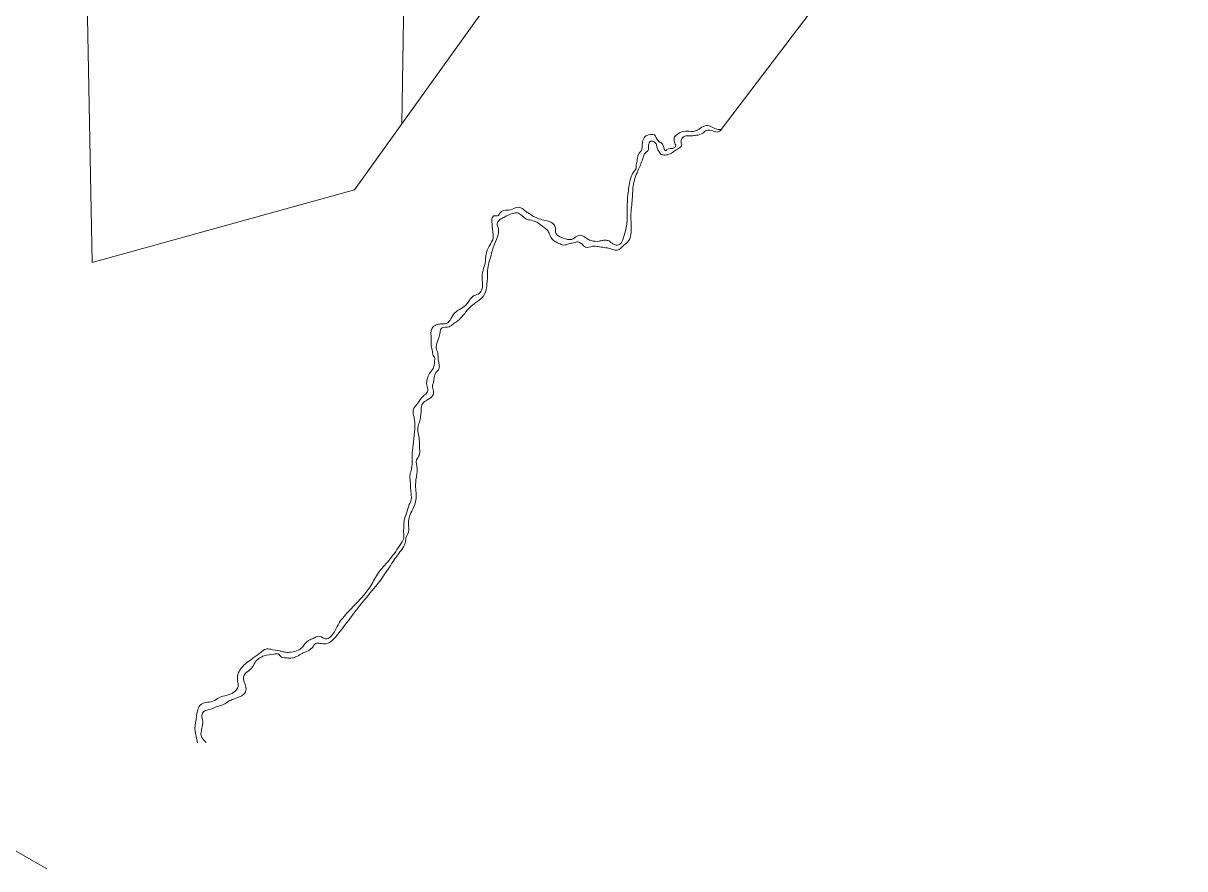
# Model space of a CAD drawing. Header units: metres. Extents: x -460 to 31334, y -1777 to 24987.
# Drawn here: x 76.38 to 78.351, y -760.016 to -758.582 of the extents above; entities that cross this region are included whole.
import ezdxf

# ---------------------------------------------------------------- set-up
doc = ezdxf.new("R2010")
doc.units = ezdxf.units.M
doc.header["$MEASUREMENT"] = 0
doc.layers.add('VICINITY_MAP', color=7, linetype='Continuous', lineweight=13)

msp = doc.modelspace()

# ---------------------------------------------------------------- linework, layer by layer
at = {"layer": 'VICINITY_MAP', "color": 250, "lineweight": 0}
for p, q in [((77.0343, -758.02389), (77.02255, -758.75266)), ((75.76032, -759.63736), (76.42, -760.01593))]:
    msp.add_line(p, q, dxfattribs=at)
for points in [[(77.5643, -758.76225), (77.74435, -758.5255), (78.35089, -757.73045)], [(76.66322, -758.14003), (76.69216, -758.17284), (76.63734, -758.33847), (76.57262, -758.3959), (76.55802, -758.44072), (76.48837, -758.54276), (76.49724, -758.98781), (76.9423, -758.86473), (77.21371, -758.48572), (77.64803, -758.55259), (77.74435, -758.5255)]]:
    msp.add_lwpolyline(points, dxfattribs=at)
for points in [[(77.5643, -758.76225), (77.55451, -758.76122), (77.54588, -758.75652), (77.53733, -758.75608), (77.52647, -758.76178), (77.52225, -758.7643), (77.51556, -758.76566), (77.50397, -758.76528), (77.49184, -758.76918), (77.48644, -758.77355), (77.48467, -758.77663), (77.48478, -758.78212), (77.48546, -758.78576), (77.48734, -758.78816), (77.485, -758.79308), (77.47226, -758.79639), (77.47046, -758.79825), (77.46476, -758.78739), (77.46227, -758.785), (77.45918, -758.78324), (77.45668, -758.78024), (77.45354, -758.77543), (77.45289, -758.77361), (77.44126, -758.7714), (77.43343, -758.77644), (77.43056, -758.78564), (77.4301, -758.79296), (77.42838, -758.79848), (77.4254, -758.8022), (77.42197, -758.81385), (77.42031, -758.82241), (77.41983, -758.82852), (77.41568, -758.83469), (77.40984, -758.84761), (77.40764, -758.85985), (77.40607, -758.87268), (77.40467, -758.89465), (77.40483, -758.90257), (77.40501, -758.91171), (77.40181, -758.93432), (77.39723, -758.94965), (77.3925, -758.95706), (77.38764, -758.95838), (77.38151, -758.95667), (77.37718, -758.95371), (77.37471, -758.95193), (77.36979, -758.9502), (77.36369, -758.95032), (77.35701, -758.95167), (77.34357, -758.95072), (77.33804, -758.9484), (77.33123, -758.94365), (77.32205, -758.94201), (77.31301, -758.94768), (77.30755, -758.949), (77.29283, -758.94503), (77.28543, -758.94091), (77.28354, -758.9379), (77.2834, -758.9312), (77.28144, -758.92453), (77.27709, -758.92035), (77.2691, -758.91746), (77.25806, -758.91464), (77.24761, -758.91058), (77.24082, -758.90645), (77.23526, -758.9029), (77.22844, -758.89755), (77.22044, -758.89405), (77.2065, -758.8986), (77.19251, -758.90071), (77.18893, -758.90443), (77.18656, -758.90814), (77.17804, -758.90892), (77.17566, -758.91201), (77.1752, -758.91934), (77.17591, -758.92481), (77.17602, -758.93029), (77.17672, -758.93454), (77.17744, -758.94002), (77.17755, -758.9455), (77.17052, -758.96027), (77.1653, -758.97378), (77.16376, -758.98844), (77.16035, -759.0007), (77.1587, -759.00988), (77.15843, -759.03282), (77.15369, -759.04023), (77.14523, -759.04406), (77.13983, -759.04843), (77.13626, -759.05338), (77.13091, -759.06019), (77.12008, -759.06772), (77.11286, -759.07274), (77.09798, -759.09133), (77.08824, -759.09213), (77.08094, -759.09349), (77.07374, -759.09912), (77.07228, -759.11805), (77.07255, -759.13145), (77.07387, -759.1363), (77.07588, -759.1454), (77.07778, -759.14902), (77.07793, -759.15633), (77.07743, -759.16183), (77.07452, -759.1692), (77.068, -759.17848), (77.06514, -759.18828), (77.06468, -759.19561), (77.06669, -759.20471), (77.06315, -759.21088), (77.05895, -759.21401), (77.04943, -759.22639), (77.04174, -759.23812), (77.0432, -759.25028), (77.04389, -759.25454), (77.04153, -759.29713), (77.04008, -759.31605), (77.03976, -759.33069), (77.0387, -759.33863), (77.03643, -759.34721), (77.03665, -759.35818), (77.03832, -759.3807), (77.0385, -759.38983), (77.03501, -759.39844), (77.03042, -759.41316), (77.0264, -759.42543), (77.02595, -759.43336), (77.02551, -759.4419), (77.02562, -759.44739), (77.0252, -759.45715), (77.02285, -759.46146), (77.00506, -759.48742), (76.99553, -759.49858), (76.97946, -759.51901), (76.97299, -759.53072), (76.92936, -759.58269), (76.91272, -759.60496), (76.90802, -759.6142), (76.89301, -759.62608), (76.88378, -759.62199), (76.8789, -759.62209), (76.87225, -759.62527), (76.865, -759.62846), (76.86079, -759.6316), (76.85185, -759.64214), (76.84642, -759.64529), (76.8349, -759.64857), (76.82575, -759.64875), (76.81779, -759.64708), (76.81473, -759.64653), (76.80003, -759.64378), (76.79148, -759.64334), (76.78306, -759.64899), (76.77043, -759.65839), (76.75004, -759.67586), (76.74531, -759.68327), (76.74377, -759.69793), (76.74456, -759.70706), (76.73683, -759.71696), (76.72473, -759.72208), (76.71442, -759.72472), (76.70477, -759.7304), (76.69811, -759.73297), (76.68716, -759.73441), (76.67874, -759.74067), (76.67419, -759.75722), (76.67144, -759.77826), (76.67422, -759.79527), (76.67559, -759.80255)], [(76.69021, -759.80165), (76.68205, -759.79024), (76.68303, -759.77803), (76.68461, -759.7658), (76.68319, -759.75547), (76.68673, -759.7493), (76.69824, -759.74542), (76.70913, -759.74093), (76.71882, -759.73769), (76.73089, -759.73075), (76.73875, -759.72754), (76.74723, -759.72433), (76.75386, -759.72054), (76.75798, -759.71314), (76.75657, -759.70342), (76.75463, -759.69797), (76.75389, -759.69128), (76.75741, -759.6845), (76.76761, -759.67577), (76.77351, -759.6659), (76.78915, -759.65461), (76.80556, -759.65185), (76.81288, -759.6517), (76.81848, -759.65708), (76.82338, -759.6582), (76.83193, -759.65864), (76.83681, -759.65854), (76.84408, -759.65596), (76.8489, -759.65342), (76.85736, -759.64899), (76.87061, -759.6408), (76.87658, -759.63398), (76.88328, -759.63384), (76.89305, -759.63426), (76.90153, -759.63104), (76.90991, -759.62295), (76.94036, -759.58369), (76.96177, -759.55644), (76.98797, -759.52422), (77.00574, -759.49766), (77.02117, -759.47602), (77.02837, -759.46318), (77.02943, -759.45524), (77.03351, -759.4454), (77.03384, -759.43138), (77.03657, -759.41547), (77.04242, -759.40317), (77.0469, -759.38296), (77.04608, -759.37262), (77.04637, -759.35615), (77.04843, -759.33722), (77.04753, -759.32261), (77.05165, -759.31521), (77.05264, -759.30361), (77.05095, -759.27987), (77.04948, -759.26771), (77.05235, -759.25851), (77.05505, -759.24078), (77.05665, -759.22917), (77.06322, -759.22233), (77.07465, -759.21418), (77.07632, -759.20622), (77.07431, -759.19712), (77.07603, -759.1916), (77.08012, -759.17458), (77.08549, -759.16837), (77.08599, -759.16288), (77.08461, -759.15498), (77.08378, -759.14403), (77.08307, -759.13917), (77.08116, -759.13494), (77.08101, -759.12763), (77.08504, -759.11535), (77.0873, -759.10617), (77.0896, -759.09942), (77.10297, -759.09671), (77.10779, -759.09357), (77.11501, -759.08855), (77.1216, -759.08293), (77.13352, -759.06867), (77.1425, -759.05996), (77.15392, -759.05181), (77.16462, -759.03758), (77.16679, -759.02412), (77.16779, -759.01313), (77.16763, -759.00521), (77.17319, -758.97767), (77.17948, -758.95682), (77.18586, -758.94024), (77.18629, -758.93109), (77.18428, -758.92199), (77.18902, -758.91519), (77.19565, -758.9114), (77.21028, -758.90462), (77.22065, -758.90441), (77.23304, -758.91392), (77.23917, -758.91562), (77.25145, -758.91965), (77.25826, -758.92439), (77.26941, -758.93331), (77.27321, -758.93994), (77.27513, -758.94477), (77.28075, -758.95137), (77.28877, -758.95547), (77.29736, -758.95835), (77.30525, -758.95636), (77.31314, -758.95438), (77.32166, -758.95299), (77.33094, -758.95951), (77.33403, -758.96188), (77.34621, -758.96042), (77.35536, -758.96085), (77.36638, -758.96246), (77.37556, -758.9641), (77.38231, -758.96641), (77.38781, -758.96691), (77.39924, -758.95876), (77.40762, -758.95067), (77.41161, -758.93657), (77.41105, -758.90854), (77.41353, -758.87984), (77.41547, -758.85481), (77.42412, -758.82965), (77.43167, -758.8106), (77.43517, -758.80261), (77.43996, -758.79825), (77.441, -758.78909), (77.44452, -758.78231), (77.45065, -758.78341), (77.4544, -758.78821), (77.45573, -758.79367), (77.45891, -758.80031), (77.46266, -758.8045), (77.46939, -758.80559), (77.47546, -758.80425), (77.49234, -758.79416), (77.49713, -758.78979), (77.49639, -758.7831), (77.49929, -758.77573), (77.50412, -758.7732), (77.509, -758.7731), (77.51449, -758.77299), (77.5224, -758.77222), (77.53331, -758.76835), (77.53932, -758.76396), (77.54725, -758.76381), (77.55767, -758.76664), (77.56311, -758.7641), (77.5643, -758.76225)]]:
    msp.add_spline(points, degree=3, dxfattribs=at)

doc.saveas('drawing.dxf')
